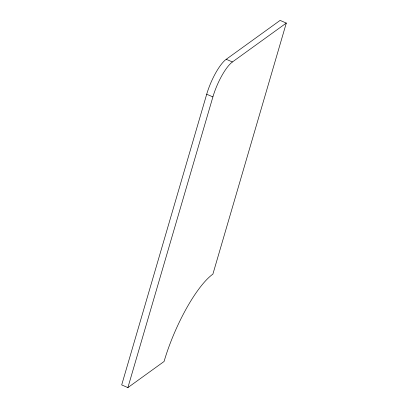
<?xml version="1.0" encoding="UTF-8"?>
<svg xmlns="http://www.w3.org/2000/svg" width="408" height="408" viewBox="0 0 408 408"><rect width="100%" height="100%" fill="white"/><g stroke="black" fill="none" stroke-linecap="round" stroke-linejoin="round"><path stroke-width="0.61" d="M206.703 94.228L121.696 384.923L127.888 387.6L164.072 361.488A75.118 20.471 -66.6 0 1 212.889 274.13L286.304 23.078L280.112 20.4L226.231 59.288A30.044 8.186 -66.6 0 0 206.703 94.228L212.894 96.91L127.888 387.6M212.894 96.91A30.044 8.186 -66.6 0 1 232.417 61.965L286.304 23.078M226.231 59.288L232.417 61.965"/></g></svg>
